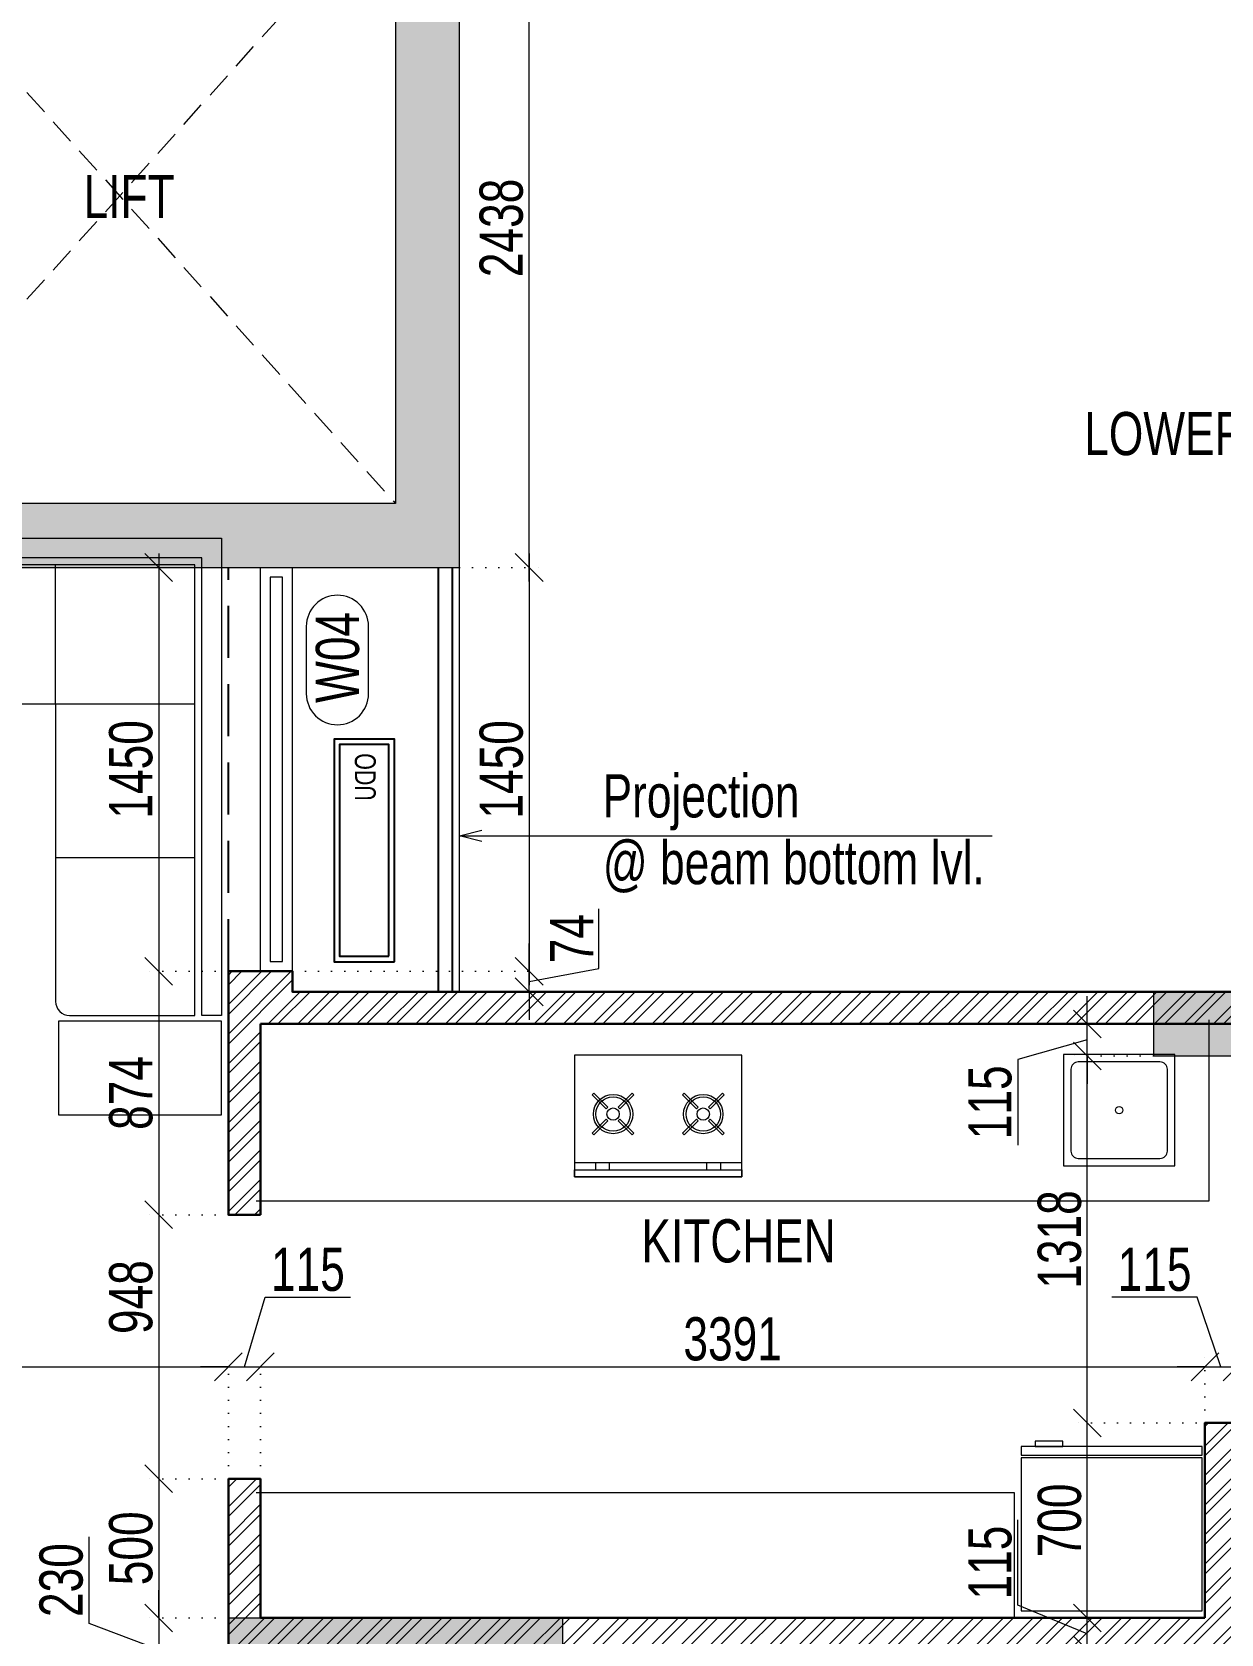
# Model space of a CAD drawing. Header units: inches. Extents: x 785882 to 928568, y 496782 to 576896.
# Drawn here: x 878391 to 882659, y 547754 to 553506 of the extents above; entities that cross this region are included whole.
import ezdxf
from ezdxf.enums import TextEntityAlignment as Align

# ---------------------------------------------------------------- set-up
doc = ezdxf.new("R2010")
doc.units = ezdxf.units.IN
doc.header["$LTSCALE"] = 750
doc.header["$MEASUREMENT"] = 0
for name, pattern in [('DOT', [0.25, 0, -0.25]), ('HIDDEN', [0.375, 0.25, -0.125]), ('HIDDEN2', [0.1875, 0.125, -0.0625])]:
    doc.linetypes.add(name, pattern=pattern)
for name, color, linetype, lineweight in [('COLUMN', 5, 'Continuous', 13), ('DIMENSION WORKING-MSA', 222, 'Continuous', 13), ('DOTTED LINE-MSA', 3, 'HIDDEN2', 13), ('ELE-04-MSA', 139, 'Continuous', 15), ('FURNITURE-MSA', 251, 'Continuous', 5), ('TEXT DETAIL-MSA', 212, 'Continuous', 13), ('TEXT ROOM NAME-MSA', 210, 'Continuous', 13), ('WALL HATCH-MSA', 251, 'Continuous', 9), ('WALL-MSA', 32, 'Continuous', 30), ('WINDOE NO-MAS', 4, 'Continuous', 9), ('WINDOW-MSA', 50, 'Continuous', 13)]:
    doc.layers.add(name, color=color, linetype=linetype, lineweight=lineweight)
doc.layers.add('ELE-02-MSA', color=4, linetype='Continuous')
doc.layers.add('R.C.C HATCH-MSA', color=250, linetype='Continuous')
doc.styles.add('125', font='swisscl.ttf', dxfattribs={"height": 125})
doc.styles.add('AR', font='swisscl.ttf')
doc.styles.add('ARIAL', font='swisscl.ttf', dxfattribs={"height": 360})
doc.styles.add('Arial Narrow', font='swisscl.ttf', dxfattribs={"height": 150})
doc.styles.add('Arial-Reg', font='swisscl.ttf', dxfattribs={"height": 155})
doc.styles.add('Arial-Reg+0.8Sc', font='swisscl.ttf')
doc.styles.add('MtXpl_Swis721_LtCn_B', font='swisscl.ttf')
doc.dimstyles.new('100 K.T', dxfattribs={"dimtxt": 360, "dimasz": 80, "dimexe": 0.18, "dimexo": 0.0625, "dimgap": 1, "dimtad": 1, "dimdec": 0, "dimzin": 0, "dimdsep": 46, "dimtxsty": 'ARIAL', "dimblk": 'DOT', "dimcen": 0.09, "dimse1": 1, "dimse2": 1, "dimclrd": 50, "dimclrt": 256, "dimadec": 0, "dimazin": 0, "dimtfac": 1, "dimtdec": 0, "dimtofl": 0, "dimtmove": 1, "dimatfit": 0, "dimfxl": 1, "dimtolj": 1, "dimtzin": 0, "dimlwd": -1, "dimarcsym": 0})
doc.dimstyles.new('WORKING DIM', dxfattribs={"dimtxt": 155, "dimasz": 100, "dimexe": 50, "dimexo": 0, "dimgap": 20, "dimtad": 1, "dimdec": 0, "dimzin": 0, "dimdsep": 46, "dimtxsty": 'AR', "dimblk": 'OBLIQUE', "dimcen": 0.09, "dimdle": 50, "dimclrd": 256, "dimclre": 250, "dimclrt": 256, "dimadec": 0, "dimazin": 0, "dimtfac": 1, "dimtdec": 0, "dimtofl": 0, "dimtmove": 1, "dimatfit": 0, "dimfxl": 1, "dimtolj": 1, "dimtzin": 0, "dimlwd": -1, "dimlwe": -1, "dimarcsym": 0})
pattern_1 = [(45, (36976.4, 0), (-53.0330086, 53.0330086), []), (45, (37011.755, 0), (-53.0330086, 53.0330086), [])]

# ---------------------------------------------------------------- blocks, each defined once
blk = doc.blocks.new('BLOCK-G & H TYPICAL COLOUMN')
at = {"layer": 'R.C.C HATCH-MSA'}
h = blk.add_hatch(color=256, dxfattribs=at)
h.dxf.hatch_style = 1
h.paths.add_polyline_path([(172697.62, -104207.75), (172688.57, -104207.75), (172688.57, -104255), (172697.62, -104255)])
h.paths.add_polyline_path([(172327.12, -104207.75), (172336.18, -104207.75), (172336.18, -104255), (172327.12, -104255)])
h.paths.add_polyline_path([(172819.88, -104207.75), (172819.88, -104216.81), (172867.12, -104216.81), (172867.12, -104207.75)])
h.paths.add_polyline_path([(172204.87, -104207.75), (172204.87, -104216.81), (172157.62, -104216.81), (172157.62, -104207.75)])
h.paths.add_polyline_path([(172561.18, -104240.06), (172552.12, -104240.06), (172552.12, -104287.31), (172561.18, -104287.31)])
h.paths.add_polyline_path([(172463.57, -104240.06), (172472.62, -104240.06), (172472.62, -104287.31), (172463.57, -104287.31)])
h.paths.add_polyline_path([(172177.87, -104422.2), (172177.87, -104431.25), (172130.62, -104431.25), (172130.62, -104422.2)])
h.paths.add_polyline_path([(172894.12, -104422.2), (172894.12, -104431.25), (172846.88, -104431.25), (172846.88, -104422.2)])
h.paths.add_polyline_path([(172336.12, -104486.75), (172336.12, -104495.81), (172288.87, -104495.81), (172288.87, -104486.75)])
h.paths.add_polyline_path([(172202.62, -104543.75), (172202.62, -104552.81), (172155.37, -104552.81), (172155.37, -104543.75)])
h.paths.add_polyline_path([(172822.13, -104543.75), (172822.13, -104552.81), (172869.37, -104552.81), (172869.37, -104543.75)])
h.paths.add_polyline_path([(172516.9, -104495.81), (172507.85, -104495.81), (172507.85, -104448.56), (172516.9, -104448.56)])
h.paths.add_polyline_path([(172697.62, -104104.25), (172688.57, -104104.25), (172688.57, -104057.01), (172697.62, -104057.01)])
h.paths.add_polyline_path([(172327.12, -104104.25), (172336.18, -104104.25), (172336.18, -104057.01), (172327.12, -104057.01)])
h.paths.add_polyline_path([(172819.88, -104104.25), (172819.88, -104095.2), (172867.12, -104095.2), (172867.12, -104104.25)])
h.paths.add_polyline_path([(172204.87, -104104.25), (172204.87, -104095.2), (172157.62, -104095.2), (172157.62, -104104.25)])
h.paths.add_polyline_path([(172561.18, -104071.94), (172552.12, -104071.94), (172552.12, -104024.7), (172561.18, -104024.7)])
h.paths.add_polyline_path([(172463.57, -104071.94), (172472.62, -104071.94), (172472.62, -104024.7), (172463.57, -104024.7)])
h.paths.add_polyline_path([(172177.87, -103889.81), (172177.87, -103880.75), (172130.62, -103880.75), (172130.62, -103889.81)])
h.paths.add_polyline_path([(172894.12, -103889.81), (172894.12, -103880.75), (172846.88, -103880.75), (172846.88, -103889.81)])
h.paths.add_polyline_path([(172336.12, -103825.25), (172336.12, -103816.2), (172288.87, -103816.2), (172288.87, -103825.25)])
h.paths.add_polyline_path([(172202.62, -103768.25), (172202.62, -103759.2), (172155.37, -103759.2), (172155.37, -103768.25)])
h.paths.add_polyline_path([(172822.13, -103768.25), (172822.13, -103759.2), (172869.37, -103759.2), (172869.37, -103768.25)])
h.paths.add_polyline_path([(172516.9, -103816.2), (172507.85, -103816.2), (172507.85, -103863.44), (172516.9, -103863.44)])
h.paths.add_polyline_path([(172548.37, -103699.31), (172548.37, -103690.25), (172595.62, -103690.25), (172595.62, -103699.31)])
h.paths.add_polyline_path([(172476.37, -103699.31), (172476.37, -103690.25), (172429.13, -103690.25), (172429.13, -103699.31)])
h.paths.add_polyline_path([(172726.82, -103612.31), (172726.82, -103603.25), (172774.06, -103603.25), (172774.06, -103612.31)])
h.paths.add_polyline_path([(172297.93, -103612.31), (172297.93, -103603.25), (172250.69, -103603.25), (172250.69, -103612.31)])
h.paths.add_polyline_path([(172920.37, -103523.81), (172920.37, -103514.75), (172857.56, -103514.75), (172857.56, -103523.81)])
h.paths.add_polyline_path([(172104.37, -103523.81), (172104.37, -103514.75), (172167.19, -103514.75), (172167.19, -103523.81)])
h.paths.add_polyline_path([(172476.37, -103492.94), (172467.32, -103492.94), (172467.32, -103445.7), (172476.37, -103445.7)])
h.paths.add_polyline_path([(172548.37, -103492.94), (172557.43, -103492.94), (172557.43, -103445.7), (172548.37, -103445.7)])
h.paths.add_polyline_path([(172663.43, -103454.75), (172759.5, -103454.75), (172759.5, -103349.7), (172663.43, -103349.7), (172663.43, -103358.75), (172750.44, -103358.75), (172750.44, -103445.7), (172663.43, -103445.7)])
h.paths.add_polyline_path([(172361.32, -103454.75), (172265.25, -103454.75), (172265.25, -103349.7), (172361.32, -103349.7), (172361.32, -103358.75), (172274.31, -103358.75), (172274.31, -103445.7), (172361.32, -103445.7)])
h.paths.add_polyline_path([(172428.37, -103358.75), (172419.32, -103358.75), (172419.32, -103311.51), (172428.37, -103311.51)])
h.paths.add_polyline_path([(172428.37, -103132.74), (172419.32, -103132.74), (172419.32, -103179.99), (172428.37, -103179.99)])
h.paths.add_polyline_path([(172151.62, -103286.75), (172151.62, -103277.7), (172104.37, -103277.7), (172104.37, -103286.75)])
h.paths.add_polyline_path([(172245.43, -103162.74), (172245.43, -103153.68), (172198.19, -103153.68), (172198.19, -103162.74)])
h.paths.add_polyline_path([(172428.37, -103021.25), (172419.32, -103021.25), (172419.32, -103068.5), (172428.37, -103068.5)])
h.paths.add_polyline_path([(172245.43, -102997.25), (172236.37, -102997.25), (172236.37, -103044.5), (172245.43, -103044.5)])
h.paths.add_polyline_path([(172104.37, -102997.25), (172104.37, -103006.31), (172151.62, -103006.31), (172151.62, -102997.25)])
h.paths.add_polyline_path([(172596.37, -103358.75), (172605.43, -103358.75), (172605.43, -103311.51), (172596.37, -103311.51)])
h.paths.add_polyline_path([(172596.37, -103132.74), (172605.43, -103132.74), (172605.43, -103179.99), (172596.37, -103179.99)])
h.paths.add_polyline_path([(172873.13, -103286.75), (172873.13, -103277.7), (172920.37, -103277.7), (172920.37, -103286.75)])
h.paths.add_polyline_path([(172779.32, -103162.74), (172779.32, -103153.68), (172826.56, -103153.68), (172826.56, -103162.74)])
h.paths.add_polyline_path([(172596.37, -103021.25), (172605.43, -103021.25), (172605.43, -103068.5), (172596.37, -103068.5)])
h.paths.add_polyline_path([(172779.32, -102997.25), (172788.37, -102997.25), (172788.37, -103044.5), (172779.32, -103044.5)])
h.paths.add_polyline_path([(172920.37, -102997.25), (172920.37, -103006.31), (172873.13, -103006.31), (172873.13, -102997.25)])
h.paths.add_polyline_path([(172548.37, -104612.7), (172548.37, -104621.75), (172595.62, -104621.75), (172595.62, -104612.7)])
h.paths.add_polyline_path([(172476.37, -104612.7), (172476.37, -104621.75), (172429.13, -104621.75), (172429.13, -104612.7)])
h.paths.add_polyline_path([(172297.93, -104699.7), (172297.93, -104708.75), (172250.69, -104708.75), (172250.69, -104699.7)])
h.paths.add_polyline_path([(172104.37, -104788.2), (172104.37, -104797.25), (172167.19, -104797.25), (172167.19, -104788.2)])
h.paths.add_polyline_path([(172726.82, -104699.7), (172726.82, -104708.75), (172774.06, -104708.75), (172774.06, -104699.7)])
h.paths.add_polyline_path([(172920.37, -104788.2), (172920.37, -104797.25), (172857.56, -104797.25), (172857.56, -104788.2)])
h.paths.add_polyline_path([(172476.37, -104819.06), (172467.32, -104819.06), (172467.32, -104866.31), (172476.37, -104866.31)])
h.paths.add_polyline_path([(172548.37, -104819.06), (172557.43, -104819.06), (172557.43, -104866.31), (172548.37, -104866.31)])
h.paths.add_polyline_path([(172663.43, -104857.25), (172759.5, -104857.25), (172759.5, -104962.31), (172663.43, -104962.31), (172663.43, -104953.25), (172750.44, -104953.25), (172750.44, -104866.31), (172663.43, -104866.31)])
h.paths.add_polyline_path([(172361.32, -104857.25), (172265.25, -104857.25), (172265.25, -104962.31), (172361.32, -104962.31), (172361.32, -104953.25), (172274.31, -104953.25), (172274.31, -104866.31), (172361.32, -104866.31)])
h.paths.add_polyline_path([(172428.37, -104953.25), (172419.32, -104953.25), (172419.32, -105000.5), (172428.37, -105000.5)])
h.paths.add_polyline_path([(172428.37, -105178.31), (172419.32, -105178.31), (172419.32, -105131.06), (172428.37, -105131.06)])
h.paths.add_polyline_path([(172151.62, -105025.25), (172151.62, -105034.31), (172104.37, -105034.31), (172104.37, -105025.25)])
h.paths.add_polyline_path([(172245.43, -105072.5), (172236.37, -105072.5), (172236.37, -105025.25), (172245.43, -105025.25)])
h.paths.add_polyline_path([(172428.37, -105290.75), (172419.32, -105290.75), (172419.32, -105243.51), (172428.37, -105243.51)])
h.paths.add_polyline_path([(172245.43, -105314.75), (172236.37, -105314.75), (172236.37, -105267.51), (172245.43, -105267.51)])
h.paths.add_polyline_path([(172104.37, -105277.35), (172113.43, -105277.35), (172113.43, -105314.75), (172104.37, -105314.75)])
h.paths.add_polyline_path([(172596.37, -104953.25), (172605.43, -104953.25), (172605.43, -105000.5), (172596.37, -105000.5)])
h.paths.add_polyline_path([(172596.37, -105178.31), (172605.43, -105178.31), (172605.43, -105131.06), (172596.37, -105131.06)])
h.paths.add_polyline_path([(172873.13, -105025.25), (172873.13, -105034.31), (172920.37, -105034.31), (172920.37, -105025.25)])
h.paths.add_polyline_path([(172788.37, -105025.25), (172779.32, -105025.25), (172779.32, -105072.5), (172788.37, -105072.5)])
h.paths.add_polyline_path([(172596.37, -105290.75), (172605.43, -105290.75), (172605.43, -105243.51), (172596.37, -105243.51)])
h.paths.add_polyline_path([(172779.32, -105314.75), (172788.37, -105314.75), (172788.37, -105267.51), (172779.32, -105267.51)])
h.paths.add_polyline_path([(172911.32, -105314.75), (172920.37, -105314.75), (172920.37, -105277.35), (172911.32, -105277.35)])
h.paths.add_polyline_path([(172688.63, -104486.75), (172688.63, -104495.81), (172735.87, -104495.81), (172735.87, -104486.75)])
h.paths.add_polyline_path([(172688.63, -103825.25), (172688.63, -103816.2), (172735.87, -103816.2), (172735.87, -103825.25)])
at = {"layer": 'COLUMN'}
for points in [[(172663.43, -103454.75), (172759.5, -103454.75), (172759.5, -103349.7), (172663.43, -103349.7), (172663.43, -103358.75), (172750.44, -103358.75), (172750.44, -103445.7), (172663.43, -103445.7)], [(172920.37, -103523.81), (172920.37, -103514.75), (172857.56, -103514.75), (172857.56, -103523.81)], [(172726.82, -103612.31), (172726.82, -103603.25), (172774.06, -103603.25), (172774.06, -103612.31)]]:
    blk.add_lwpolyline(points, close=True, dxfattribs=at)
blk = doc.blocks.new('_Dot')
at = {"linetype": 'ByBlock', "lineweight": -2}
blk.add_line((-0.5, 0), (-1, 0), dxfattribs=at)
at = {"linetype": 'ByBlock', "const_width": 0.5}
blk.add_lwpolyline([(-0.25, 0, 1), (0.25, 0, 1)], format="xyb", close=True, dxfattribs=at)
blk = doc.blocks.new('STUV')
at = {"layer": 'FURNITURE-MSA'}
for p, q in [((168.7, 0, 0), (168.7, -600, 0)), ((-81.5, -69.6), (-75.3, -63.3)), ((-31.4, -119.7), (-81.5, -69.6)), ((-75.3, -63.3), (-25.2, -113.4)), ((-25.2, -113.4), (-31.4, -119.7)), ((11.8, -113.4), (61.9, -63.3)), ((18.1, -119.7), (11.8, -113.4)), ((68.2, -69.6), (18.1, -119.7)), ((61.9, -63.3), (68.2, -69.6)), ((168.7, -75.9, 0), (193.7, -75.9, 0)), ((-81.5, -206.8), (-31.4, -156.7)), ((-25.2, -162.9), (-75.3, -213)), ((-31.4, -156.7), (-25.2, -162.9)), ((11.8, -162.9), (18.1, -156.7)), ((61.9, -213), (11.8, -162.9)), ((18.1, -156.7), (68.2, -206.8)), ((193.7, -125.7, 0), (168.7, -125.7, 0)), ((-75.3, -213), (-81.5, -206.8)), ((68.2, -206.8), (61.9, -213)), ((-81.5, -393.2), (-75.3, -387)), ((-31.4, -443.3), (-81.5, -393.2)), ((-75.3, -387), (-25.2, -437.1)), ((11.8, -437.1), (61.9, -387)), ((68.2, -393.2), (18.1, -443.3)), ((61.9, -387), (68.2, -393.2)), ((-25.2, -437.1), (-31.4, -443.3)), ((18.1, -443.3), (11.8, -437.1)), ((-81.5, -530.4), (-31.4, -480.3)), ((-25.2, -486.6), (-75.3, -536.7)), ((-31.4, -480.3), (-25.2, -486.6)), ((11.8, -486.6), (18.1, -480.3)), ((61.9, -536.7), (11.8, -486.6)), ((18.1, -480.3), (68.2, -530.4)), ((193.7, -474.3, 0), (168.7, -474.3, 0)), ((-75.3, -536.7), (-81.5, -530.4)), ((68.2, -530.4), (61.9, -536.7)), ((193.7, -524.1, 0), (168.7, -524.1, 0))]:
    blk.add_line(p, q, dxfattribs=at)
for points in [[(-218.6, -600), (218.6, -600), (218.6, 0), (-218.6, 0)], [(218.6, -600), (193.7, -600), (193.7, 0), (218.6, 0)]]:
    blk.add_lwpolyline(points, close=True, dxfattribs=at)
for centre, radius in [((-6.7, -138.2), 70.6), ((-6.7, -138.2), 61.8), ((-6.7, -138.2), 22.1), ((-6.7, -461.8), 70.6), ((-6.7, -461.8), 61.8), ((-6.7, -461.8), 22.1)]:
    blk.add_circle(centre, radius, dxfattribs=at)
blk = doc.blocks.new('G$C1887B0AA')
at = {"layer": 'FURNITURE-MSA'}
blk.add_lwpolyline([(0, 0), (300, 0), (300, 300), (0, 300)], close=True, dxfattribs=at)
blk.add_lwpolyline([(40, 20), (260, 20, 0.414214), (280, 40), (280, 260, 0.414214), (260, 280), (40, 280, 0.414214), (20, 260), (20, 40, 0.414214)], format="xyb", close=True, dxfattribs=at)
blk.add_circle((150, 150), 10, dxfattribs=at)
blk = doc.blocks.new('G$CA9DB4A96')
at = {"layer": 'FURNITURE-MSA'}
for points in [[(550, 0), (550, 650), (0, 650), (0, 0)], [(560, 0), (590, 0), (590, 650), (560, 650)], [(590, 500), (610, 500), (610, 600), (590, 600)]]:
    blk.add_lwpolyline(points, close=True, dxfattribs=at)
blk = doc.blocks.new('A$Caebde61c')
at = {"layer": 'FURNITURE-MSA'}
for p, q in [((15190.1, -12110.5, 0), (15190.1, -11610.5, 0)), ((15190.1, -12110.5, 0), (15690.1, -12110.5, 0)), ((15190.1, -12661.8, 0), (15690.1, -12661.8, 0)), ((19331, -13894.5), (19331, -13244.5)), ((15910.1, -13894.5), (19331, -13894.5)), ((15910.1, -14942.4), (18631, -14942.4)), ((18631, -14942.4), (18631, -15392.4))]:
    blk.add_line(p, q, dxfattribs=at)
for points in [[(15785.4, -13229.1), (15715.1, -13229.1), (15715.1, -11585.5), (12990.1, -11585.5), (12990.1, -11515.5), (15785.1, -11515.5)], [(15200.4, -13249.1), (15200.4, -13585.5), (15785.4, -13585.5), (15785.4, -13249.1)]]:
    blk.add_lwpolyline(points, close=True, dxfattribs=at)
blk.add_lwpolyline([(15690.1, -11610.5), (12990.1, -11610.5), (12990.1, -12060.5, 0.414214), (13040.1, -12110.5), (15190.1, -12110.5), (15190.1, -13179.1, 0.414214), (15240.1, -13229.1), (15690.1, -13229.1), (15690.1, -11610.5)], format="xyb", dxfattribs=at)
for name, p, rotation in [('STUV', (17653.2, -13589.8, 0), 270), ('G$CA9DB4A96', (19306, -15367.4), 89.99999999999997)]:
    blk.add_blockref(name, p, dxfattribs=dict(at, rotation=rotation))
at = {"layer": 'FURNITURE-MSA', "xscale": 1.333333333333333, "yscale": 1.333333333333333, "zscale": 1.333333333333333, "rotation": 180}
blk.add_blockref('G$C1887B0AA', (19208, -13369.1), dxfattribs=at)
blk = doc.blocks.new('Win-Tag-03')
blk.add_lwpolyline([(-130, 120), (130, 120, -0.414214), (250, 0), (250, 0, -0.414214), (130, -120), (-130, -120, -0.414214), (-250, 0), (-250, 0, -0.414214)], format="xyb", close=True)
blk = doc.blocks.new('A$Cbea8c011')
at = {"layer": 'ELE-02-MSA', "elevation": 0}
for points in [[(400, -108.3), (-400, -108.3), (-400, 108.3), (400, 108.3)], [(380, -88.3), (-380, -88.3), (-380, 88.3), (380, 88.3)]]:
    blk.add_lwpolyline(points, close=True, dxfattribs=at)
at = {"layer": 'TEXT DETAIL-MSA', "style": 'Arial Narrow'}
blk.add_text('ODU', height=75, dxfattribs=at).set_placement((-349.2, -41.5, 0))
blk = doc.blocks.new('_Oblique')
at = {"color": 0, "linetype": 'ByBlock', "lineweight": -2}
blk.add_line((-0.5, -0.5), (0.5, 0.5), dxfattribs=at)
blk = doc.blocks.new('*D2250')
at = {"layer": 'Defpoints', "color": 0, "ltscale": 0.25, "transparency": 16777216}
for p in [(881259.5, 554021.9), (886162.3, 554021.9), (884612.3, 550059.5)]:
    blk.add_point(p, dxfattribs=at)
at = {"layer": 'DIMENSION WORKING-MSA', "ltscale": 0.25, "transparency": 16777216}
blk.add_line((886162.3, 550009.5), (886162.3, 554071.9), dxfattribs=at)
at = {"layer": 'DIMENSION WORKING-MSA', "color": 250, "linetype": 'DOT', "ltscale": 0.25, "transparency": 16777216}
for p, q in [((881259.5, 554021.9), (886212.3, 554021.9)), ((884612.3, 550059.5), (886212.3, 550059.5))]:
    blk.add_line(p, q, dxfattribs=at)
at = {"layer": 'DIMENSION WORKING-MSA', "ltscale": 0.25, "transparency": 16777216, "xscale": 100, "yscale": 100, "zscale": 100}
for p, rotation in [((886162.3, 554021.9), 90), ((886162.3, 550059.5), 270)]:
    blk.add_blockref('_Oblique', p, dxfattribs=dict(at, rotation=rotation))
at = {"layer": 'DIMENSION WORKING-MSA', "ltscale": 0.25, "transparency": 16777216, "insert": (886062.8, 552040.7), "char_height": 155, "attachment_point": 5, "rotation": 90, "style": 'AR'}
blk.add_mtext('\\A1;3962', dxfattribs=at)
blk = doc.blocks.new('*D1864')
at = {"layer": 'Defpoints', "color": 0, "ltscale": 0.25, "transparency": 16777216}
for p in [(879096, 551583.5), (878846, 550133.5), (879096, 550133.5)]:
    blk.add_point(p, dxfattribs=at)
at = {"layer": 'DIMENSION WORKING-MSA', "ltscale": 0.25, "transparency": 16777216}
blk.add_line((878846, 551633.5), (878846, 550083.5), dxfattribs=at)
at = {"layer": 'DIMENSION WORKING-MSA', "color": 250, "linetype": 'DOT', "ltscale": 0.25, "transparency": 16777216}
for p, q in [((879096, 551583.5), (878796, 551583.5)), ((879096, 550133.5), (878796, 550133.5))]:
    blk.add_line(p, q, dxfattribs=at)
at = {"layer": 'DIMENSION WORKING-MSA', "ltscale": 0.25, "transparency": 16777216, "xscale": 100, "yscale": 100, "zscale": 100}
for p, rotation in [((878846, 551583.5), 90), ((878846, 550133.5), 270)]:
    blk.add_blockref('_Oblique', p, dxfattribs=dict(at, rotation=rotation))
at = {"layer": 'DIMENSION WORKING-MSA', "ltscale": 0.25, "transparency": 16777216, "insert": (878746.6, 550858.5), "char_height": 155, "attachment_point": 5, "rotation": 90, "style": 'AR'}
blk.add_mtext('\\A1;1450', dxfattribs=at)
blk = doc.blocks.new('*D1865')
at = {"layer": 'Defpoints', "color": 0, "ltscale": 0.25, "transparency": 16777216}
for p in [(879096, 550133.5), (878846, 549259.5), (879096, 549259.5)]:
    blk.add_point(p, dxfattribs=at)
at = {"layer": 'DIMENSION WORKING-MSA', "color": 250, "linetype": 'DOT', "ltscale": 0.25, "transparency": 16777216}
for p, q in [((879096, 550133.5), (878796, 550133.5)), ((879096, 549259.5), (878796, 549259.5))]:
    blk.add_line(p, q, dxfattribs=at)
at = {"layer": 'DIMENSION WORKING-MSA', "ltscale": 0.25, "transparency": 16777216}
blk.add_line((878846, 550183.5), (878846, 549209.5), dxfattribs=at)
at = {"layer": 'DIMENSION WORKING-MSA', "ltscale": 0.25, "transparency": 16777216, "xscale": 100, "yscale": 100, "zscale": 100}
for p, rotation in [((878846, 550133.5), 90), ((878846, 549259.5), 270)]:
    blk.add_blockref('_Oblique', p, dxfattribs=dict(at, rotation=rotation))
at = {"layer": 'DIMENSION WORKING-MSA', "ltscale": 0.25, "transparency": 16777216, "insert": (878746.6, 549696.5), "char_height": 155, "attachment_point": 5, "rotation": 90, "style": 'AR'}
blk.add_mtext('\\A1;874', dxfattribs=at)
blk = doc.blocks.new('*D1866')
at = {"layer": 'Defpoints', "color": 0, "ltscale": 0.25, "transparency": 16777216}
for p in [(879096, 549259.5), (878846, 548311.6), (879096, 548311.6)]:
    blk.add_point(p, dxfattribs=at)
at = {"layer": 'DIMENSION WORKING-MSA', "ltscale": 0.25, "transparency": 16777216}
blk.add_line((878846, 549309.5), (878846, 548261.6), dxfattribs=at)
at = {"layer": 'DIMENSION WORKING-MSA', "color": 250, "linetype": 'DOT', "ltscale": 0.25, "transparency": 16777216}
for p, q in [((879096, 549259.5), (878796, 549259.5)), ((879096, 548311.6), (878796, 548311.6))]:
    blk.add_line(p, q, dxfattribs=at)
at = {"layer": 'DIMENSION WORKING-MSA', "ltscale": 0.25, "transparency": 16777216, "xscale": 100, "yscale": 100, "zscale": 100}
for p, rotation in [((878846, 549259.5), 90), ((878846, 548311.6), 270)]:
    blk.add_blockref('_Oblique', p, dxfattribs=dict(at, rotation=rotation))
at = {"layer": 'DIMENSION WORKING-MSA', "ltscale": 0.25, "transparency": 16777216, "insert": (878746.6, 548963.5), "char_height": 155, "attachment_point": 5, "rotation": 90, "style": 'AR'}
blk.add_mtext('\\A1;948', dxfattribs=at)
blk = doc.blocks.new('*D1867')
at = {"layer": 'Defpoints', "color": 0, "ltscale": 0.25, "transparency": 16777216}
for p in [(879096, 548311.6), (878846, 547811.6), (879096, 547811.6)]:
    blk.add_point(p, dxfattribs=at)
at = {"layer": 'DIMENSION WORKING-MSA', "ltscale": 0.25, "transparency": 16777216}
blk.add_line((878846, 548361.6), (878846, 547761.6), dxfattribs=at)
at = {"layer": 'DIMENSION WORKING-MSA', "color": 250, "linetype": 'DOT', "ltscale": 0.25, "transparency": 16777216}
for p, q in [((879096, 548311.6), (878796, 548311.6)), ((879096, 547811.6), (878796, 547811.6))]:
    blk.add_line(p, q, dxfattribs=at)
at = {"layer": 'DIMENSION WORKING-MSA', "ltscale": 0.25, "transparency": 16777216, "xscale": 100, "yscale": 100, "zscale": 100}
for p, rotation in [((878846, 548311.6), 90), ((878846, 547811.6), 270)]:
    blk.add_blockref('_Oblique', p, dxfattribs=dict(at, rotation=rotation))
at = {"layer": 'DIMENSION WORKING-MSA', "ltscale": 0.25, "transparency": 16777216, "insert": (878746.6, 548061.6), "char_height": 155, "attachment_point": 5, "rotation": 90, "style": 'AR'}
blk.add_mtext('\\A1;500', dxfattribs=at)
blk = doc.blocks.new('*D1868')
at = {"layer": 'Defpoints', "color": 0, "ltscale": 0.25, "transparency": 16777216}
for p in [(879096, 547811.6), (878846, 547581.6), (879096, 547581.6)]:
    blk.add_point(p, dxfattribs=at)
at = {"layer": 'DIMENSION WORKING-MSA', "ltscale": 0.25, "transparency": 16777216}
for p, q in [((878596, 547792.1), (878596, 548102.8)), ((878846, 547811.6), (878846, 547911.6)), ((878846, 547696.6), (878596, 547792.1)), ((878846, 547811.6), (878846, 547581.6)), ((878846, 547581.6), (878846, 547481.6))]:
    blk.add_line(p, q, dxfattribs=at)
at = {"layer": 'DIMENSION WORKING-MSA', "color": 250, "linetype": 'DOT', "ltscale": 0.25, "transparency": 16777216}
for p, q in [((879096, 547811.6), (878796, 547811.6)), ((879096, 547581.6), (878796, 547581.6))]:
    blk.add_line(p, q, dxfattribs=at)
at = {"layer": 'DIMENSION WORKING-MSA', "ltscale": 0.25, "transparency": 16777216, "xscale": 100, "yscale": 100, "zscale": 100}
for p, rotation in [((878846, 547811.6), 270), ((878846, 547581.6), 90)]:
    blk.add_blockref('_Oblique', p, dxfattribs=dict(at, rotation=rotation))
at = {"layer": 'DIMENSION WORKING-MSA', "ltscale": 0.25, "transparency": 16777216, "insert": (878496.5, 547947.4), "char_height": 155, "attachment_point": 5, "rotation": 90, "style": 'AR'}
blk.add_mtext('\\A1;230', dxfattribs=at)
blk = doc.blocks.new('*D1907')
at = {"layer": 'Defpoints', "color": 0, "ltscale": 0.25, "transparency": 16777216}
for p in [(882179.7, 547811.6), (882179.7, 547811.6), (882179.7, 547696.6)]:
    blk.add_point(p, dxfattribs=at)
at = {"layer": 'DIMENSION WORKING-MSA', "ltscale": 0.25, "transparency": 16777216}
for p, q in [((881929.7, 547857), (881929.7, 548163.8)), ((882179.7, 547811.6), (882179.7, 547911.6)), ((882179.7, 547754.1), (881929.7, 547857)), ((882179.7, 547696.6), (882179.7, 547811.6)), ((882179.7, 547696.6), (882179.7, 547596.6))]:
    blk.add_line(p, q, dxfattribs=at)
at = {"layer": 'DIMENSION WORKING-MSA', "color": 250, "linetype": 'DOT', "ltscale": 0.25, "transparency": 16777216}
for p, q in [((882179.7, 547811.6), (882229.7, 547811.6)), ((882179.7, 547696.6), (882229.7, 547696.6))]:
    blk.add_line(p, q, dxfattribs=at)
at = {"layer": 'DIMENSION WORKING-MSA', "ltscale": 0.25, "transparency": 16777216, "xscale": 100, "yscale": 100, "zscale": 100}
for p, rotation in [((882179.7, 547811.6), 270), ((882179.7, 547696.6), 90)]:
    blk.add_blockref('_Oblique', p, dxfattribs=dict(at, rotation=rotation))
at = {"layer": 'DIMENSION WORKING-MSA', "ltscale": 0.25, "transparency": 16777216, "insert": (881830.7, 548010.4), "char_height": 155, "attachment_point": 5, "rotation": 90, "style": 'AR'}
blk.add_mtext('\\A1;115', dxfattribs=at)
blk = doc.blocks.new('*D1908')
at = {"layer": 'Defpoints', "color": 0, "ltscale": 0.25, "transparency": 16777216}
for p in [(882179.7, 548511.6), (882616.9, 548511.6, 0), (882179.7, 547811.6)]:
    blk.add_point(p, dxfattribs=at)
at = {"layer": 'DIMENSION WORKING-MSA', "ltscale": 0.25, "transparency": 16777216}
blk.add_line((882179.7, 547761.6), (882179.7, 548561.6), dxfattribs=at)
at = {"layer": 'DIMENSION WORKING-MSA', "color": 250, "linetype": 'DOT', "ltscale": 0.25, "transparency": 16777216}
for p, q in [((882616.9, 548511.6), (882129.7, 548511.6)), ((882179.7, 547811.6), (882229.7, 547811.6))]:
    blk.add_line(p, q, dxfattribs=at)
at = {"layer": 'DIMENSION WORKING-MSA', "ltscale": 0.25, "transparency": 16777216, "xscale": 100, "yscale": 100, "zscale": 100}
for p, rotation in [((882179.7, 548511.6), 90), ((882179.7, 547811.6), 270)]:
    blk.add_blockref('_Oblique', p, dxfattribs=dict(at, rotation=rotation))
at = {"layer": 'DIMENSION WORKING-MSA', "ltscale": 0.25, "transparency": 16777216, "insert": (882080.4, 548161.6), "char_height": 155, "attachment_point": 5, "rotation": 90, "style": 'AR'}
blk.add_mtext('\\A1;700', dxfattribs=at)
blk = doc.blocks.new('*D1909')
at = {"layer": 'Defpoints', "color": 0, "ltscale": 0.25, "transparency": 16777216}
for p in [(882179.7, 549829.5), (882416.9, 549829.5), (882616.9, 548511.6)]:
    blk.add_point(p, dxfattribs=at)
at = {"layer": 'DIMENSION WORKING-MSA', "ltscale": 0.25, "transparency": 16777216}
blk.add_line((882179.7, 548461.6), (882179.7, 549879.5), dxfattribs=at)
at = {"layer": 'DIMENSION WORKING-MSA', "color": 250, "linetype": 'DOT', "ltscale": 0.25, "transparency": 16777216}
for p, q in [((882416.9, 549829.5), (882129.7, 549829.5)), ((882616.9, 548511.6), (882129.7, 548511.6))]:
    blk.add_line(p, q, dxfattribs=at)
at = {"layer": 'DIMENSION WORKING-MSA', "ltscale": 0.25, "transparency": 16777216, "xscale": 100, "yscale": 100, "zscale": 100}
for p, rotation in [((882179.7, 549829.5), 90), ((882179.7, 548511.6), 270)]:
    blk.add_blockref('_Oblique', p, dxfattribs=dict(at, rotation=rotation))
at = {"layer": 'DIMENSION WORKING-MSA', "ltscale": 0.25, "transparency": 16777216, "insert": (882080.3, 549170.5), "char_height": 155, "attachment_point": 5, "rotation": 90, "style": 'AR'}
blk.add_mtext('\\A1;1318', dxfattribs=at)
blk = doc.blocks.new('*D1910')
at = {"layer": 'Defpoints', "color": 0, "ltscale": 0.25, "transparency": 16777216}
for p in [(882179.7, 549944.5), (882416.9, 549944.5), (882416.9, 549829.5)]:
    blk.add_point(p, dxfattribs=at)
at = {"layer": 'DIMENSION WORKING-MSA', "ltscale": 0.25, "transparency": 16777216}
for p, q in [((882179.7, 549944.5), (882179.7, 550044.5)), ((882179.7, 549829.5), (882179.7, 549944.5)), ((882179.7, 549887), (881929.7, 549816.5)), ((881929.7, 549816.5), (881929.7, 549509.7)), ((882179.7, 549829.5), (882179.7, 549729.5))]:
    blk.add_line(p, q, dxfattribs=at)
at = {"layer": 'DIMENSION WORKING-MSA', "color": 250, "linetype": 'DOT', "ltscale": 0.25, "transparency": 16777216}
for p, q in [((882416.9, 549944.5), (882129.7, 549944.5)), ((882416.9, 549829.5), (882129.7, 549829.5))]:
    blk.add_line(p, q, dxfattribs=at)
at = {"layer": 'DIMENSION WORKING-MSA', "ltscale": 0.25, "transparency": 16777216, "xscale": 100, "yscale": 100, "zscale": 100}
for p, rotation in [((882179.7, 549944.5), 270), ((882179.7, 549829.5), 90)]:
    blk.add_blockref('_Oblique', p, dxfattribs=dict(at, rotation=rotation))
at = {"layer": 'DIMENSION WORKING-MSA', "ltscale": 0.25, "transparency": 16777216, "insert": (881830.7, 549663.1), "char_height": 155, "attachment_point": 5, "rotation": 90, "style": 'AR'}
blk.add_mtext('\\A1;115', dxfattribs=at)
blk = doc.blocks.new('*D1742')
at = {"layer": 'Defpoints', "color": 0, "ltscale": 0.25, "transparency": 16777216}
for p in [(879096, 548713.5), (876926.4, 548478.5), (879096, 548311.6)]:
    blk.add_point(p, dxfattribs=at)
at = {"layer": 'DIMENSION WORKING-MSA', "color": 250, "linetype": 'DOT', "ltscale": 0.25, "transparency": 16777216}
for p, q in [((876926.4, 548478.5), (876926.4, 548763.5)), ((879096, 548311.6), (879096, 548763.5))]:
    blk.add_line(p, q, dxfattribs=at)
at = {"layer": 'DIMENSION WORKING-MSA', "ltscale": 0.25, "transparency": 16777216}
blk.add_line((876876.4, 548713.5), (879146, 548713.5), dxfattribs=at)
at = {"layer": 'DIMENSION WORKING-MSA', "ltscale": 0.25, "transparency": 16777216, "xscale": 100, "yscale": 100, "zscale": 100, "rotation": 180}
blk.add_blockref('_Oblique', (876926.4, 548713.5), dxfattribs=at)
at = {"layer": 'DIMENSION WORKING-MSA', "ltscale": 0.25, "transparency": 16777216, "xscale": 100, "yscale": 100, "zscale": 100}
blk.add_blockref('_Oblique', (879096, 548713.5), dxfattribs=at)
at = {"layer": 'DIMENSION WORKING-MSA', "ltscale": 0.25, "transparency": 16777216, "insert": (878011.2, 548812.8), "char_height": 155, "attachment_point": 5, "style": 'AR'}
blk.add_mtext('\\A1;2170', dxfattribs=at)
blk = doc.blocks.new('*D1743')
at = {"layer": 'Defpoints', "color": 0, "ltscale": 0.25, "transparency": 16777216}
for p in [(879211, 548713.5), (879096, 548311.6), (879211, 548311.6)]:
    blk.add_point(p, dxfattribs=at)
at = {"layer": 'DIMENSION WORKING-MSA', "ltscale": 0.25, "transparency": 16777216}
for p, q in [((879153.5, 548713.5), (879228.3, 548963.5)), ((879228.3, 548963.5), (879535.1, 548963.5)), ((879096, 548713.5), (878996, 548713.5)), ((879096, 548713.5), (879211, 548713.5)), ((879211, 548713.5), (879311, 548713.5))]:
    blk.add_line(p, q, dxfattribs=at)
at = {"layer": 'DIMENSION WORKING-MSA', "color": 250, "linetype": 'DOT', "ltscale": 0.25, "transparency": 16777216}
for p, q in [((879096, 548311.6), (879096, 548763.5)), ((879211, 548311.6), (879211, 548763.5))]:
    blk.add_line(p, q, dxfattribs=at)
at = {"layer": 'DIMENSION WORKING-MSA', "ltscale": 0.25, "transparency": 16777216, "xscale": 100, "yscale": 100, "zscale": 100}
blk.add_blockref('_Oblique', (879096, 548713.5), dxfattribs=at)
at = {"layer": 'DIMENSION WORKING-MSA', "ltscale": 0.25, "transparency": 16777216, "xscale": 100, "yscale": 100, "zscale": 100, "rotation": 180}
blk.add_blockref('_Oblique', (879211, 548713.5), dxfattribs=at)
at = {"layer": 'DIMENSION WORKING-MSA', "ltscale": 0.25, "transparency": 16777216, "insert": (879381.7, 549062.5), "char_height": 155, "attachment_point": 5, "style": 'AR'}
blk.add_mtext('\\A1;115', dxfattribs=at)
blk = doc.blocks.new('*D1744')
at = {"layer": 'Defpoints', "color": 0, "ltscale": 0.25, "transparency": 16777216}
for p in [(882601.9, 548713.5), (882601.9, 548511.6, 0), (879211, 548311.6)]:
    blk.add_point(p, dxfattribs=at)
at = {"layer": 'DIMENSION WORKING-MSA', "color": 250, "linetype": 'DOT', "ltscale": 0.25, "transparency": 16777216}
for p, q in [((879211, 548311.6), (879211, 548763.5)), ((882601.9, 548511.6), (882601.9, 548763.5))]:
    blk.add_line(p, q, dxfattribs=at)
at = {"layer": 'DIMENSION WORKING-MSA', "ltscale": 0.25, "transparency": 16777216}
blk.add_line((879161, 548713.5), (882651.9, 548713.5), dxfattribs=at)
at = {"layer": 'DIMENSION WORKING-MSA', "ltscale": 0.25, "transparency": 16777216, "xscale": 100, "yscale": 100, "zscale": 100, "rotation": 180}
blk.add_blockref('_Oblique', (879211, 548713.5), dxfattribs=at)
at = {"layer": 'DIMENSION WORKING-MSA', "ltscale": 0.25, "transparency": 16777216, "xscale": 100, "yscale": 100, "zscale": 100}
blk.add_blockref('_Oblique', (882601.9, 548713.5), dxfattribs=at)
at = {"layer": 'DIMENSION WORKING-MSA', "ltscale": 0.25, "transparency": 16777216, "insert": (880906.4, 548812.8), "char_height": 155, "attachment_point": 5, "style": 'AR'}
blk.add_mtext('\\A1;3391', dxfattribs=at)
blk = doc.blocks.new('*D1745')
at = {"layer": 'Defpoints', "color": 0, "ltscale": 0.25, "transparency": 16777216}
for p in [(882716.9, 548713.5), (882601.9, 548511.6, 0), (882716.9, 548511.6, 0)]:
    blk.add_point(p, dxfattribs=at)
at = {"layer": 'DIMENSION WORKING-MSA', "ltscale": 0.25, "transparency": 16777216}
for p, q in [((882574.5, 548963.5), (882267.7, 548963.5)), ((882659.4, 548713.5), (882574.5, 548963.5)), ((882601.9, 548713.5), (882501.9, 548713.5)), ((882601.9, 548713.5), (882716.9, 548713.5)), ((882716.9, 548713.5), (882816.9, 548713.5))]:
    blk.add_line(p, q, dxfattribs=at)
at = {"layer": 'DIMENSION WORKING-MSA', "color": 250, "linetype": 'DOT', "ltscale": 0.25, "transparency": 16777216}
for p, q in [((882601.9, 548511.6), (882601.9, 548763.5)), ((882716.9, 548511.6), (882716.9, 548763.5))]:
    blk.add_line(p, q, dxfattribs=at)
at = {"layer": 'DIMENSION WORKING-MSA', "ltscale": 0.25, "transparency": 16777216, "xscale": 100, "yscale": 100, "zscale": 100}
blk.add_blockref('_Oblique', (882601.9, 548713.5), dxfattribs=at)
at = {"layer": 'DIMENSION WORKING-MSA', "ltscale": 0.25, "transparency": 16777216, "xscale": 100, "yscale": 100, "zscale": 100, "rotation": 180}
blk.add_blockref('_Oblique', (882716.9, 548713.5), dxfattribs=at)
at = {"layer": 'DIMENSION WORKING-MSA', "ltscale": 0.25, "transparency": 16777216, "insert": (882421.1, 549062.5), "char_height": 155, "attachment_point": 5, "style": 'AR'}
blk.add_mtext('\\A1;115', dxfattribs=at)
blk = doc.blocks.new('*D1754')
at = {"layer": 'Defpoints', "color": 0, "ltscale": 0.25, "transparency": 16777216}
for p in [(879326, 550133.5), (880176, 550133.5), (879326, 550059.5)]:
    blk.add_point(p, dxfattribs=at)
at = {"layer": 'DIMENSION WORKING-MSA', "ltscale": 0.25, "transparency": 16777216}
for p, q in [((880426, 550143.7), (880426, 550357.9)), ((880176, 550133.5), (880176, 550233.5)), ((880176, 550096.5), (880426, 550143.7)), ((880176, 550059.5), (880176, 550133.5)), ((880176, 550059.5), (880176, 549959.5))]:
    blk.add_line(p, q, dxfattribs=at)
at = {"layer": 'DIMENSION WORKING-MSA', "color": 250, "linetype": 'DOT', "ltscale": 0.25, "transparency": 16777216}
for p, q in [((879326, 550133.5), (880226, 550133.5)), ((879326, 550059.5), (880226, 550059.5))]:
    blk.add_line(p, q, dxfattribs=at)
at = {"layer": 'DIMENSION WORKING-MSA', "ltscale": 0.25, "transparency": 16777216, "xscale": 100, "yscale": 100, "zscale": 100}
for p, rotation in [((880176, 550133.5), 270), ((880176, 550059.5), 90)]:
    blk.add_blockref('_Oblique', p, dxfattribs=dict(at, rotation=rotation))
at = {"layer": 'DIMENSION WORKING-MSA', "ltscale": 0.25, "transparency": 16777216, "insert": (880328.5, 550250.8), "char_height": 155, "attachment_point": 5, "rotation": 90, "style": 'AR'}
blk.add_mtext('\\A1;74', dxfattribs=at)
blk = doc.blocks.new('*D1755')
at = {"layer": 'Defpoints', "color": 0, "ltscale": 0.25, "transparency": 16777216}
for p in [(879926, 551583.5), (879326, 550133.5), (880176, 550133.5)]:
    blk.add_point(p, dxfattribs=at)
at = {"layer": 'DIMENSION WORKING-MSA', "ltscale": 0.25, "transparency": 16777216}
blk.add_line((880176, 551633.5), (880176, 550083.5), dxfattribs=at)
at = {"layer": 'DIMENSION WORKING-MSA', "color": 250, "linetype": 'DOT', "ltscale": 0.25, "transparency": 16777216}
for p, q in [((879926, 551583.5), (880226, 551583.5)), ((879326, 550133.5), (880226, 550133.5))]:
    blk.add_line(p, q, dxfattribs=at)
at = {"layer": 'DIMENSION WORKING-MSA', "ltscale": 0.25, "transparency": 16777216, "xscale": 100, "yscale": 100, "zscale": 100}
for p, rotation in [((880176, 551583.5), 90), ((880176, 550133.5), 270)]:
    blk.add_blockref('_Oblique', p, dxfattribs=dict(at, rotation=rotation))
at = {"layer": 'DIMENSION WORKING-MSA', "ltscale": 0.25, "transparency": 16777216, "insert": (880076.6, 550858.5), "char_height": 155, "attachment_point": 5, "rotation": 90, "style": 'AR'}
blk.add_mtext('\\A1;1450', dxfattribs=at)
blk = doc.blocks.new('*D1756')
at = {"layer": 'Defpoints', "color": 0, "ltscale": 0.25, "transparency": 16777216}
for p in [(879926, 554021.9), (880176, 554021.9), (879926, 551583.5)]:
    blk.add_point(p, dxfattribs=at)
at = {"layer": 'DIMENSION WORKING-MSA', "ltscale": 0.25, "transparency": 16777216}
blk.add_line((880176, 551533.5), (880176, 554071.9), dxfattribs=at)
at = {"layer": 'DIMENSION WORKING-MSA', "color": 250, "linetype": 'DOT', "ltscale": 0.25, "transparency": 16777216}
for p, q in [((879926, 554021.9), (880226, 554021.9)), ((879926, 551583.5), (880226, 551583.5))]:
    blk.add_line(p, q, dxfattribs=at)
at = {"layer": 'DIMENSION WORKING-MSA', "ltscale": 0.25, "transparency": 16777216, "xscale": 100, "yscale": 100, "zscale": 100}
for p, rotation in [((880176, 554021.9), 90), ((880176, 551583.5), 270)]:
    blk.add_blockref('_Oblique', p, dxfattribs=dict(at, rotation=rotation))
at = {"layer": 'DIMENSION WORKING-MSA', "ltscale": 0.25, "transparency": 16777216, "insert": (880076.5, 552802.7), "char_height": 155, "attachment_point": 5, "rotation": 90, "style": 'AR'}
blk.add_mtext('\\A1;2438', dxfattribs=at)

msp = doc.modelspace()

# ---------------------------------------------------------------- hatches: boundary and pattern name
at = {"layer": 'WALL HATCH-MSA'}
h = msp.add_hatch(dxfattribs=at)
h.set_pattern_fill('ANSI32', color=256, scale=200)
h.set_pattern_definition(pattern_1)
h.paths.add_polyline_path([(884612.3, 549829.5), (884612.3, 550059.5), (879326, 550059.5), (879326, 550133.5), (879096, 550133.5), (879096, 549259.5), (879211, 549259.5), (879211, 549944.5), (883897.3, 549944.5), (883897.3, 549629.5), (884012.3, 549629.5), (884012.3, 549829.5)])
h = msp.add_hatch(dxfattribs=at)
h.set_pattern_fill('ANSI32', color=256, scale=200)
h.set_pattern_definition(pattern_1)
h.paths.add_polyline_path([(884612.3, 547581.6), (884612.3, 547811.6), (884012.3, 547811.6), (884012.3, 548029.5), (883897.3, 548029.5), (883897.3, 547811.6), (882716.9, 547811.6), (882716.9, 548511.6), (882601.9, 548511.6), (882601.9, 547811.6), (879211, 547811.6), (879211, 548311.6), (879096, 548311.6), (879096, 547696.6), (883897.3, 547696.6), (883897.3, 547111.5), (884012.3, 547111.5), (884012.3, 547581.6)])

# ---------------------------------------------------------------- linework, layer by layer
at = {"layer": 'DOTTED LINE-MSA'}
for p, q in [((877716, 554021.9), (879696, 551813.5)), ((877716, 551813.5), (879696, 554021.9))]:
    msp.add_line(p, q, dxfattribs=at)
at = {"layer": 'ELE-02-MSA', "linetype": 'HIDDEN'}
msp.add_line((879096, 550133.5), (879096, 551583.5), dxfattribs=at)
at = {"layer": 'ELE-02-MSA'}
for p, q in [((879851, 550060.9), (879851, 551583.5)), ((879901, 550060.9), (879901, 551583.5))]:
    msp.add_line(p, q, dxfattribs=at)
at = {"layer": 'ELE-04-MSA'}
msp.add_line((879926, 550060.9), (879926, 551583.5), dxfattribs=at)
at = {"layer": 'WALL-MSA'}
for p, q in [((879096, 550133.5), (879096, 549259.5)), ((879326, 550059.5), (884612.3, 550059.5)), ((883897.3, 549944.5), (879211, 549944.5)), ((879211, 549944.5), (879211, 549259.5)), ((879211, 549259.5), (879096, 549259.5)), ((882601.9, 547811.6), (882601.9, 548511.6, 0)), ((882716.9, 548511.6, 0), (882601.9, 548511.6, 0)), ((879096, 548311.6), (879096, 547696.6)), ((879211, 548311.6), (879096, 548311.6)), ((879211, 548311.6), (879211, 547811.6)), ((882601.9, 547811.6), (879211, 547811.6))]:
    msp.add_line(p, q, dxfattribs=at)
msp.add_lwpolyline([(879096, 550133.5), (879326, 550133.5), (879326, 550059.5)], dxfattribs=at)
at = {"layer": 'WINDOW-MSA'}
for p, q in [((879211, 550133.5), (879211, 551583.5)), ((879326, 550133.5), (879326, 551583.5))]:
    msp.add_line(p, q, dxfattribs=at)
msp.add_lwpolyline([(879246, 551548.5), (879246, 550168.5), (879291, 550168.5), (879291, 551548.5)], close=True, dxfattribs=at)

# ---------------------------------------------------------------- block references
at = {"xscale": -1, "rotation": 89.99999999999993}
msp.add_blockref('A$Cbea8c011', (879583.7, 550567.3, 0), dxfattribs=at)
at = {"layer": 'COLUMN', "xscale": 25.4, "yscale": 25.4, "zscale": 25.4}
msp.add_blockref('BLOCK-G & H TYPICAL COLOUMN', (-3508165.2, 3179334.2), dxfattribs=at)
at = {"layer": 'FURNITURE-MSA'}
msp.add_blockref('A$Caebde61c', (863285.9, 563204), dxfattribs=at)
at = {"layer": 'WINDOE NO-MAS', "xscale": -0.9300595238095237, "yscale": 0.9300595238095237, "zscale": 0.9300595238095237, "rotation": 90.00000000000007}
msp.add_blockref('Win-Tag-03', (879487.6, 551251.2), dxfattribs=at)

# ---------------------------------------------------------------- texts
at = {"layer": 'TEXT DETAIL-MSA', "style": '125'}
for s, p in [('Projection', (880792.9, 550763.5)), ('@ beam bottom lvl.', (881125.9, 550523.8))]:
    msp.add_text(s, height=155, dxfattribs=at).set_placement(p, align=Align.MIDDLE_CENTER)
at = {"layer": 'TEXT ROOM NAME-MSA', "lineweight": 0}
for s, style, p in [('LIFT', 'Arial-Reg', (878576.4, 552837.9)), ('LOWER TERRACE', 'MtXpl_Swis721_LtCn_B', (882168.6, 551986.8, 0)), ('KITCHEN', 'MtXpl_Swis721_LtCn_B', (880579.1, 549088.1, 0))]:
    msp.add_text(s, height=155, dxfattribs=dict(at, style=style)).set_placement(p)
at = {"layer": 'WINDOE NO-MAS', "style": 'Arial-Reg+0.8Sc'}
msp.add_text('W04', height=155, rotation=90, dxfattribs=at).set_placement((879487.6, 551260.6), align=Align.MIDDLE_CENTER)

# ---------------------------------------------------------------- dimensions: what is measured, and where the dimension line sits
at = {"layer": 'DIMENSION WORKING-MSA', "ltscale": 0.25}
for base, p1, p2, angle, picture, middle in [((880176, 554021.9), (879926, 551583.5), (879926, 554021.9), 90, '*D1756', (880076.5, 552802.7)), ((886162.3, 554021.9), (884612.3, 550059.5), (881259.5, 554021.9), 90, '*D2250', (886062.8, 552040.7)), ((878846, 550133.5), (879096, 551583.5), (879096, 550133.5), 90, '*D1864', (878746.6, 550858.5)), ((880176, 550133.5), (879926, 551583.5), (879326, 550133.5), 90, '*D1755', (880076.6, 550858.5)), ((878846, 549259.5), (879096, 550133.5), (879096, 549259.5), 90, '*D1865', (878746.6, 549696.5)), ((882179.7, 549829.5), (882616.9, 548511.6), (882416.9, 549829.5), 90, '*D1909', (882080.3, 549170.5)), ((879096, 548713.5), (876926.4, 548478.5), (879096, 548311.6), 180, '*D1742', (878011.2, 548812.8)), ((882601.9, 548713.5), (879211, 548311.6), (882601.9, 548511.6, 0), 180, '*D1744', (880906.4, 548812.8)), ((882179.7, 548511.6), (882179.7, 547811.6), (882616.9, 548511.6, 0), 90, '*D1908', (882080.4, 548161.6)), ((878846, 547811.6), (879096, 548311.6), (879096, 547811.6), 90, '*D1867', (878746.6, 548061.6))]:
    dim = msp.add_linear_dim(base=base, p1=p1, p2=p2, angle=angle, dimstyle='WORKING DIM', dxfattribs=at)
    dim.commit()
    dim.dimension.update_dxf_attribs({"geometry": picture, "text_midpoint": middle})
for base, p1, p2, angle, picture, middle in [((880176, 550133.5), (879326, 550059.5), (879326, 550133.5), 90, '*D1754', (880426, 550163.7)), ((882179.7, 549944.5), (882416.9, 549829.5), (882416.9, 549944.5), 90, '*D1910', (881929.7, 549796.5)), ((878846, 548311.6), (879096, 549259.5), (879096, 548311.6), 90, '*D1866', (878846, 548963.5)), ((879211, 548713.5), (879096, 548311.6), (879211, 548311.6), 180, '*D1743', (879248.3, 548963.5)), ((882716.9, 548713.5), (882601.9, 548511.6, 0), (882716.9, 548511.6, 0), 180, '*D1745', (882554.5, 548963.5)), ((882179.7, 547811.6), (882179.7, 547696.6), (882179.7, 547811.6), 90, '*D1907', (881929.7, 547877)), ((878846, 547581.6), (879096, 547811.6), (879096, 547581.6), 90, '*D1868', (878596, 547812.1))]:
    dim = msp.add_linear_dim(base=base, p1=p1, p2=p2, angle=angle, dimstyle='WORKING DIM', dxfattribs=at)
    dim.commit()
    dim.dimension.update_dxf_attribs({"geometry": picture, "text_midpoint": middle, "dimtype": 160})

# ---------------------------------------------------------------- leaders
at = {"layer": 'TEXT DETAIL-MSA'}
msp.add_leader([(879926, 550620), (881074.7, 550620), (881838.1, 550620)], dimstyle='100 K.T', override={"dimgap": 1, "dimtad": 0, "dimclrd": 256, "dimldrblk": 'Open30'}, dxfattribs=at)

doc.saveas('drawing.dxf')
